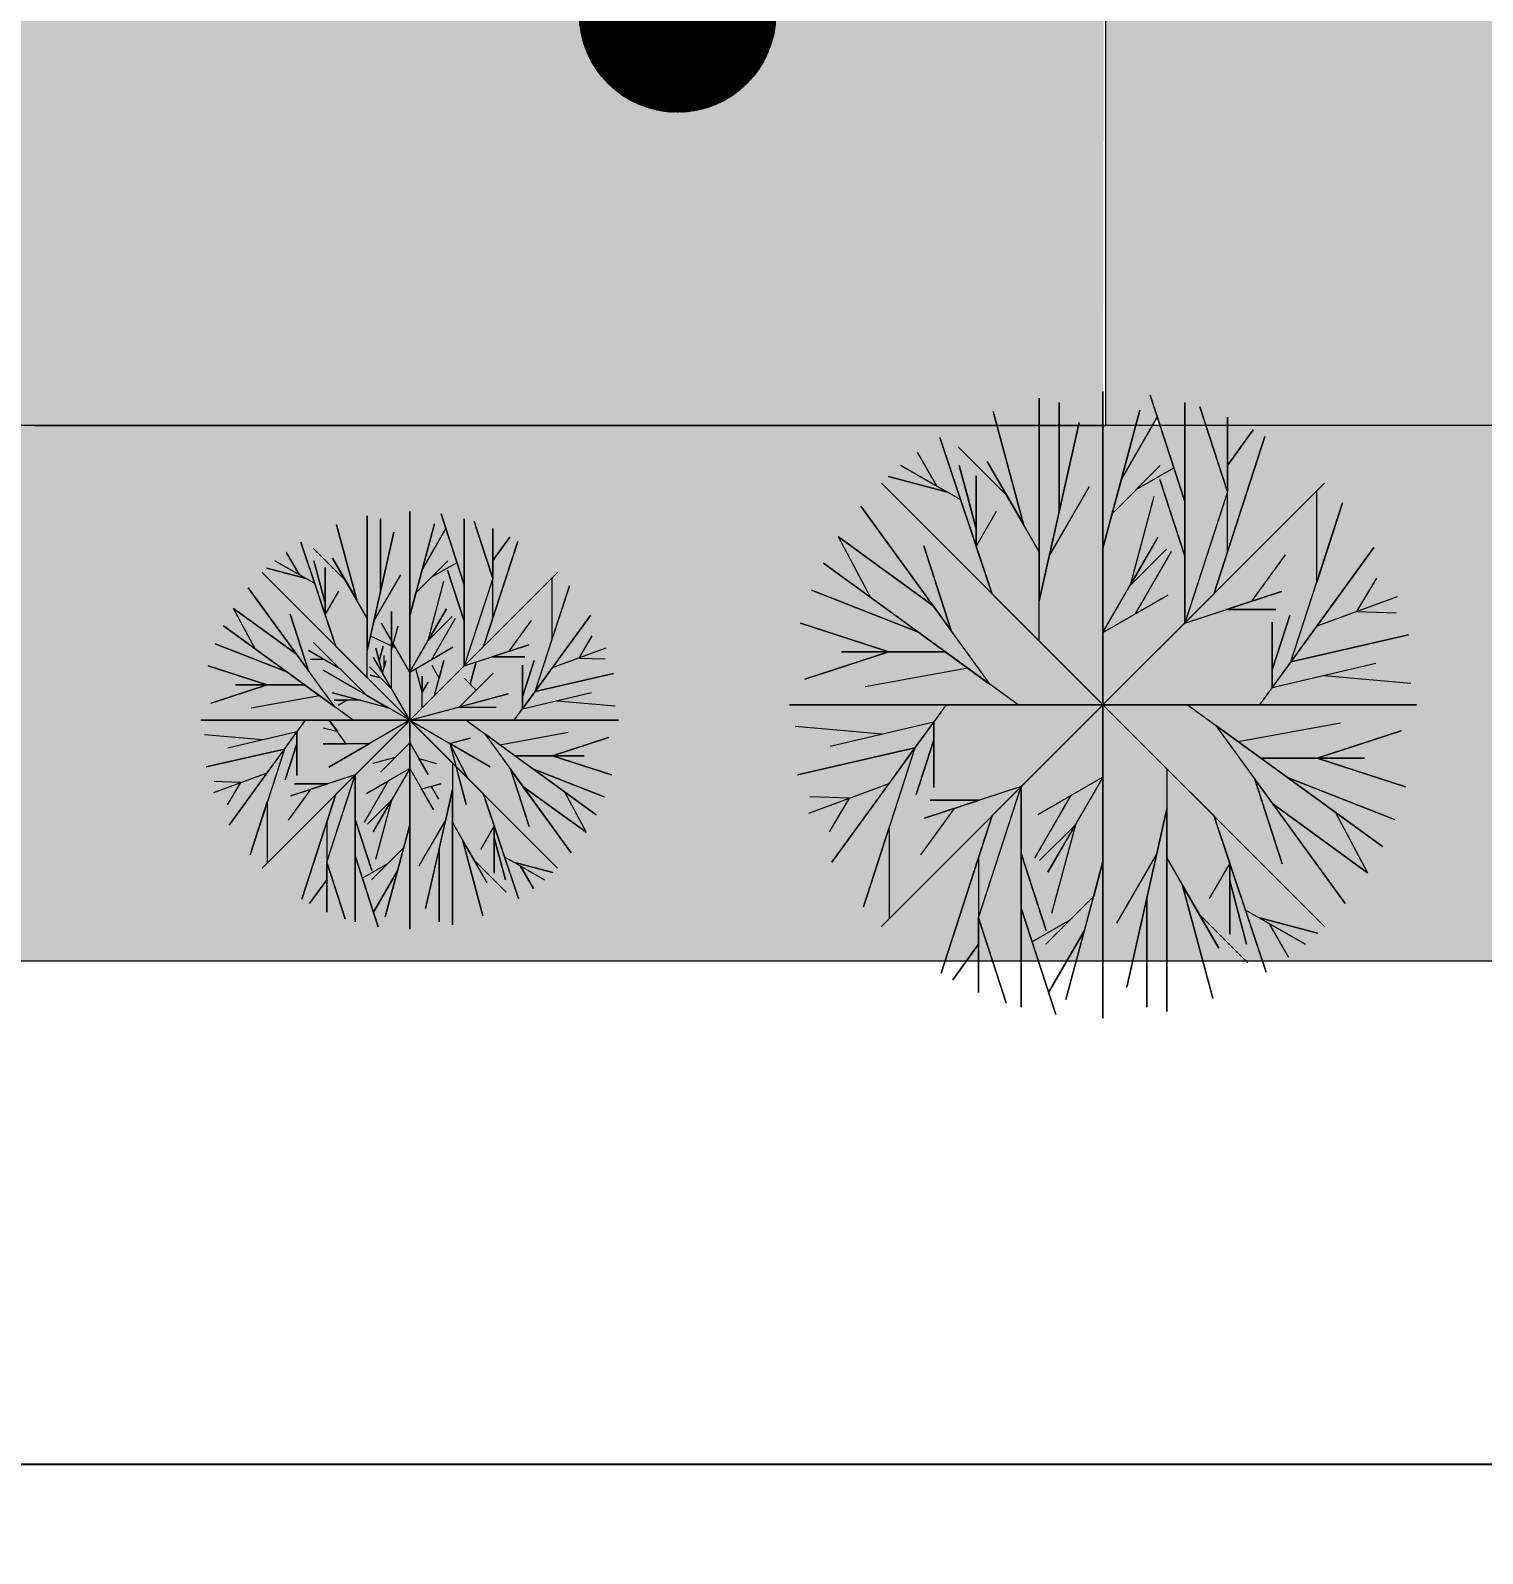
# Model space of a CAD drawing. Header units: millimetres. Extents: x 0 to 241, y -16 to 86.
# Drawn here: x 193.59 to 198.47, y -16.19 to -11.07 of the extents above; entities that cross this region are included whole.
import ezdxf

# ---------------------------------------------------------------- set-up
doc = ezdxf.new("R2010")
doc.units = ezdxf.units.MM
for name, color, linetype, lineweight in [('Warstwa1', 92, 'Continuous', 15), ('Warstwa2', 30, 'Continuous', 15), ('Warstwa3', 7, 'Continuous', 15), ('Warstwa4', 91, 'Continuous', 20)]:
    doc.layers.add(name, color=color, linetype=linetype, lineweight=lineweight)
doc.layers.add('Warstwa5', color=7, linetype='Continuous', lineweight=15, true_color=0x9bc7df)
doc.layers.add('Warstwa8', color=7, linetype='Continuous', lineweight=18, true_color=0xededed)
doc.styles.get("Standard").update_dxf_attribs({"font": 'arial.ttf'})
doc.dimstyles.new('Kopia ISO-25', dxfattribs={"dimtxt": 0.5, "dimasz": 0.5, "dimexe": 0.3, "dimexo": 0, "dimgap": 0.3, "dimtad": 1, "dimdec": 0, "dimtxsty": 'Standard', "dimcen": 2.5, "dimadec": 0, "dimazin": 0, "dimtfac": 1, "dimtdec": 0, "dimtmove": 0, "dimatfit": 3, "dimfxl": 1, "dimarcsym": 0})
pattern_1 = [(135, (218.5, -14.2), (-0.00224506403, -0.00224506403), []), (225, (218.5, -14.2), (0.00224506403, -0.00224506403), [])]

# ---------------------------------------------------------------- blocks, each defined once
blk = doc.blocks.new('*D12')
at = {"layer": 'Defpoints', "color": 0, "transparency": 16777216}
for p in [(191.5, -14.2), (218.35, -14.2), (218.35, -15.8916)]:
    blk.add_point(p, dxfattribs=at)
at = {"layer": 'Warstwa3', "color": 0, "lineweight": -2, "transparency": 16777216}
for p, q in [((191.5, -14.2), (191.5, -16.1916)), ((218.35, -14.2), (218.35, -16.1916)), ((192, -15.8916), (217.85, -15.8916))]:
    blk.add_line(p, q, dxfattribs=at)
at = {"layer": 'Warstwa3', "color": 0, "transparency": 16777216}
for points in [[(192, -15.8083), (192, -15.975), (191.5, -15.8916)], [(217.85, -15.8083), (217.85, -15.975), (218.35, -15.8916)]]:
    blk.add_solid(points, dxfattribs=at)
at = {"layer": 'Warstwa3', "color": 0, "transparency": 16777216, "insert": (204.925, -15.3406), "char_height": 0.5, "attachment_point": 5}
blk.add_mtext('27', dxfattribs=at)

msp = doc.modelspace()

# ---------------------------------------------------------------- hatches: boundary and pattern name
at = {"layer": 'Warstwa4'}
h = msp.add_hatch(color=256, dxfattribs=at)
h.set_gradient(color1=(127, 255, 127), color2=(127, 255, 127), tint=1)
h.paths.add_polyline_path([(191.5, -14.2), (218.35, -14.2), (218.35, 26.2), (199.596, 26.887), (199.596, 26.817), (199.596, 26.1232), (206.7291, 25.763), (206.7291, 24.2463), (216.65, 23.8873), (216.65, -12.4), (214.3, -12.4), (193.6, -12.4), (193.5, -12.4), (193.5, 27.1103), (191.5, 27.1835)])
at = {"layer": 'Warstwa5'}
h = msp.add_hatch(dxfattribs=at)
h.set_pattern_fill('ANSI37', color=256, scale=0.001, angle=90, style=0)
h.set_pattern_definition(pattern_1)
h.paths.add_polyline_path([(195.7603, -10.6881, 1), (195.7603, -11.3478, 1)])
h.paths.add_polyline_path([(194.9703, -9.718), (194.3107, -8.776), (193.9122, -8.8108), (193.9173, -8.8695), (194.2707, -8.836), (194.9303, -9.778), (195.7303, -9.778), (195.7303, -10.6895, -0.022757), (195.7603, -10.6881, -0.022757), (195.7903, -10.6895), (195.7903, -9.718)])
h.paths.add_polyline_path([(195.1703, -10.0426), (195.1703, -10.1026), (195.7303, -10.1026), (195.7303, -10.0426)], flags=17)
at = {"layer": 'Warstwa8'}
h = msp.add_hatch(dxfattribs=at)
h.set_pattern_fill('ANSI37', color=256, scale=0.001, angle=90, style=0)
h.set_pattern_definition(pattern_1)
h.paths.add_polyline_path([(193.5, 20.4096), (193.5, 11.7), (196.4357, 11.7, 0.414214), (197.1357, 11), (199.8, 11), (205.6797, 11), (205.3357, 10.5548, -0.414214), (205.6357, 10.2548), (209.3797, 10.2548), (209.3797, -0.3723, 0.414214), (210.8797, -1.8723), (216.65, -1.8723), (216.65, 0.1317), (216.6378, 0.1406), (216.5286, 0.345), (216.65, 0.2569), (216.65, 3.4817), (216.5549, 3.6599), (216.65, 3.5908), (216.65, 7.8411), (216.6205, 7.8626), (216.4991, 8.0898), (216.65, 7.9802), (216.65, 12.7914), (216.3609, 12.6851), (216.3609, 12.5923), (213.9609, 12.5923), (213.9609, 14.4423), (212.8109, 14.4423, -0.414214), (213.9609, 15.5923, -0.414214), (212.8109, 16.7423), (213.9609, 16.7423), (213.9609, 18.5923), (216.3609, 18.5923), (216.3609, 17.3212), (216.65, 17.3212), (216.65, 17.7834), (216.562, 17.9482), (216.65, 17.8843), (216.65, 22.4908), (216.6215, 22.5115), (216.5002, 22.7387), (216.65, 22.6299), (216.65, 23.8873), (206.7291, 24.2463), (206.7291, 25.763), (199.596, 26.1232), (199.596, 26.4096), (196.4357, 26.4096), (196.4357, 20.4096)])
h.paths.add_polyline_path([(197.1884, 15.2219), (198.7884, 15.2219), (198.7884, 14.2219), (197.1884, 14.2219)], flags=16)
h.paths.add_polyline_path([(197.1884, 13.9219), (198.7884, 13.9219), (198.7884, 12.9219), (197.1884, 12.9219)], flags=16)
h.paths.add_polyline_path([(197.1884, 12.6219), (198.7884, 12.6219), (198.7884, 11.6219), (197.1884, 11.6219)], flags=16)
h.paths.add_polyline_path([(201.4757, 14.5902), (201.5757, 14.5902), (201.5757, 13.2902), (201.4757, 13.2902)], flags=16)
h.paths.add_polyline_path([(201.4757, 13.1102), (201.5757, 13.1102), (201.5757, 11.8102), (201.4757, 11.8102)], flags=16)
h.paths.add_polyline_path([(201.9252, 18.0691), (202.2125, 18.1556), (202.2009, 17.9507)], flags=16)
h.paths.add_polyline_path([(200.9858, 22.102), (201.05, 23.2502), (200.2014, 23.2977), (200.3354, 25.6939), (206.326, 25.3588), (206.192, 22.9626), (202.1982, 23.186, -0.414214)], flags=16)
h.paths.add_polyline_path([(204.682, 14.8879), (205.282, 14.8879), (205.282, 14.1879), (204.682, 14.1879)], flags=16)
h.paths.add_polyline_path([(204.682, 14.0379), (205.282, 14.0379), (205.282, 13.3379), (204.682, 13.3379)], flags=16)
h.paths.add_polyline_path([(204.682, 13.1879), (205.282, 13.1879), (205.282, 12.4879), (204.682, 12.4879)], flags=16)
h.paths.add_polyline_path([(204.682, 12.3379), (205.282, 12.3379), (205.282, 11.6379), (204.682, 11.6379)], flags=16)
h.paths.add_polyline_path([(209.7433, 13.877), (209.8433, 13.877), (209.8433, 12.577), (209.7433, 12.577)], flags=16)
h.paths.add_polyline_path([(209.7433, 12.377), (209.8433, 12.377), (209.8433, 11.077), (209.7433, 11.077)], flags=16)
h.paths.add_polyline_path([(209.7433, 10.897), (209.8433, 10.897), (209.8433, 9.597), (209.7433, 9.597)], flags=16)
h.paths.add_polyline_path([(208.8533, 21.4478), (208.9208, 23.8469), (214.9184, 23.678), (214.8509, 21.279), (213.0016, 21.331), (212.9693, 20.1815, -0.414214), (211.8521, 21.3634, -0.414214), (210.6702, 20.2462), (210.7025, 21.3958)], flags=16)
h.paths.add_polyline_path([(212.6933, 10.797), (216.1933, 10.797), (216.1933, 9.097), (212.6933, 9.097), (212.6933, 9.797, -1), (212.6933, 10.097)], flags=16)
h.paths.add_polyline_path([(212.6933, 8.697), (216.1933, 8.697), (216.1933, 6.997), (212.6933, 6.997), (212.6933, 7.697, -1), (212.6933, 7.997)], flags=16)
h.paths.add_polyline_path([(212.6933, 6.597), (216.1933, 6.597), (216.1933, 4.897), (212.6933, 4.897), (212.6933, 5.597, -1), (212.6933, 5.897)], flags=16)
h.paths.add_polyline_path([(212.6933, 4.497), (216.1933, 4.497), (216.1933, 2.797), (212.6933, 2.797), (212.6933, 3.497, -1), (212.6933, 3.797)], flags=16)
h.paths.add_polyline_path([(212.6933, 2.397), (216.1933, 2.397), (216.1933, 0.697), (212.6933, 0.697), (212.6933, 1.397, -1), (212.6933, 1.697)], flags=16)
h.paths.add_polyline_path([(212.6933, 0.297), (216.1933, 0.297), (216.1933, -1.403), (212.6933, -1.403), (212.6933, -0.703, -1), (212.6933, -0.403)], flags=16)
h.paths.add_polyline_path([(205.6357, 10.2548), (205.6357, -0.3723), (209.3797, -0.3723), (209.3797, 10.2548)], flags=17)
h.paths.add_polyline_path([(207.8744, 8.2469), (207.977, 8.5289), (208.0796, 8.2469)], flags=16)
h.paths.add_polyline_path([(193.5, 11.7), (193.5, -3.6059), (197.375, -3.6059, -0.198912), (196.9357, -2.5452), (196.9357, 10.2548, -0.414214), (197.2357, 10.5548), (205.3357, 10.5548), (205.6797, 11), (199.8, 11), (197.1357, 11, -0.414214), (196.4357, 11.7)])
h.paths.add_polyline_path([(194.9983, 7.3509), (194.8957, 7.6329), (195.1009, 7.6329)], flags=16)
h.paths.add_polyline_path([(213.7649, -1.8723), (211.65, -7.4), (211.65, -12.4), (216.6347, -12.4), (216.65, -12.3529), (216.65, -11.4025), (216.5388, -11.1942), (216.65, -11.275), (216.65, -6.6888), (216.6342, -6.6592), (216.65, -6.6707), (216.65, -2.6839), (216.594, -2.5789), (216.65, -2.6196), (216.65, -1.8723)])
h.paths.add_polyline_path([(209.3797, -0.3723), (205.6357, -0.3723), (205.6357, -2.5452), (208.65, -7.4), (208.65, -12.4), (209.0855, -12.4), (209.1236, -12.334), (209.145, -12.4), (211.65, -12.4), (211.65, -7.4), (213.7649, -1.8723), (210.8797, -1.8723, -0.414214)])
h.paths.add_polyline_path([(211.8946, -5.7811), (212.1765, -5.8837), (211.8946, -5.9863)], flags=16)
h.paths.add_polyline_path([(208.476, -1.991), (208.4137, -1.6975), (208.6501, -1.8822)], flags=16)
h.paths.add_polyline_path([(205.6357, -2.5452, -0.414214), (204.1357, -4.0452), (203.15, -4.0452), (203.15, -7.4), (203.15, -12.4), (208.65, -12.4), (208.65, -7.4)])
h.paths.add_polyline_path([(198.4357, -4.0452, -0.198912), (197.375, -3.6059), (193.5, -3.6059), (193.5, -12.3979), (193.5229, -12.4), (197.19, -12.4), (197.19, -12.2864), (197.2, -7.4), (197.2, -12.4), (197.3566, -12.4), (197.3726, -12.3722), (197.3816, -12.4), (203.15, -12.4), (203.15, -7.4), (203.15, -4.0452)])
h.paths.add_polyline_path([(201.7499, -5.7811), (202.0318, -5.8837), (201.7499, -5.9863)], flags=16)
h.paths.add_polyline_path([(195.8415, -10.0982), (195.8415, -10.0329, 1.765487), (194.6697, -9.1767), (194.6182, -9.1032, -1.717481)], flags=16)
h.paths.add_polyline_path([(195.7903, -9.718), (195.7903, -10.6895, -0.955498), (195.7603, -11.3478, -0.955498), (195.7303, -10.6895), (195.7303, -10.1026), (195.1703, -10.1026), (195.1703, -10.0426), (195.7303, -10.0426), (195.7303, -9.778), (194.9303, -9.778), (194.2707, -8.836), (193.9173, -8.8695), (193.9122, -8.8108), (194.3107, -8.776), (194.9703, -9.718)], flags=16)
h.paths.add_polyline_path([(197.1357, 10.2548), (197.1357, 1.9548), (205.4357, 1.9548), (205.4357, 10.2548)], flags=17)
h.paths.add_polyline_path([(199.7357, 3.3548), (199.7357, 2.2048, -0.414214), (198.5857, 3.3548, -0.414214), (197.4357, 2.2048), (197.4357, 3.3548), (197.4357, 10.0548), (198.4357, 10.0548, -1), (198.7357, 10.0548), (199.7357, 10.0548)], flags=16)
h.paths.add_polyline_path([(200.1357, 10.0548), (201.1357, 10.0548, -1), (201.4357, 10.0548), (202.4357, 10.0548), (202.4357, 3.3548), (202.4357, 2.2048, -0.414214), (201.2857, 3.3548, -0.414214), (200.1357, 2.2048), (200.1357, 3.3548)], flags=16)
h.paths.add_polyline_path([(199.8357, 9.2048), (199.8357, 9.4048), (200.0357, 9.4048), (200.0357, 9.2048)], flags=16)
h.paths.add_polyline_path([(200.0357, 4.1048), (200.0357, 3.9048), (199.8357, 3.9048), (199.8357, 4.1048)], flags=16)
h.paths.add_polyline_path([(202.8357, 10.0548), (203.8357, 10.0548, -1), (204.1357, 10.0548), (205.1357, 10.0548), (205.1357, 3.3548), (205.1357, 2.2048, -0.414214), (203.9857, 3.3548, -0.414214), (202.8357, 2.2048), (202.8357, 3.3548)], flags=16)
h.paths.add_polyline_path([(197.3857, 9.2048), (197.1857, 9.2048), (197.1857, 9.4048), (197.3857, 9.4048)], flags=16)
h.paths.add_polyline_path([(202.5357, 9.2048), (202.5357, 9.4048), (202.7357, 9.4048), (202.7357, 9.2048)], flags=16)
h.paths.add_polyline_path([(197.3857, 4.1048), (197.3857, 3.9048), (197.1857, 3.9048), (197.1857, 4.1048)], flags=16)
h.paths.add_polyline_path([(202.5357, 4.1048), (202.7357, 4.1048), (202.7357, 3.9048), (202.5357, 3.9048)], flags=16)
h.paths.add_polyline_path([(205.1854, 9.2575), (205.1854, 9.4575), (205.3854, 9.4575), (205.3854, 9.2575)], flags=16)
h.paths.add_polyline_path([(205.1854, 4.1575), (205.3854, 4.1575), (205.3854, 3.9575), (205.1854, 3.9575)], flags=16)
h.paths.add_polyline_path([(198.7464, 21.6634), (198.7464, 25.4801), (197.0978, 25.4801), (197.0978, 21.6634)], flags=24)

# ---------------------------------------------------------------- linework, layer by layer
at = {"layer": 'Warstwa1'}
for p, q in [((196.9752, -13.1246), (196.9752, -12.3085)), ((196.9752, -12.3085), (196.9752, -12.8238)), ((197.0424, -12.6902), (197.0424, -12.3229)), ((197.0424, -12.3229), (197.0424, -12.6902)), ((197.19, -14.3924), (197.19, -12.2864)), ((197.19, -12.2864), (197.19, -13.3394)), ((197.19, -13.3394), (197.19, -12.2864)), ((197.19, -12.2864), (197.19, -14.3924)), ((197.4648, -12.656), (197.3486, -12.2984)), ((197.3486, -12.2984), (197.4648, -12.656)), ((197.4648, -12.656), (197.4648, -12.3229)), ((197.4648, -12.3229), (197.4648, -12.8399)), ((196.9224, -12.7325), (196.8208, -12.3532)), ((196.8208, -12.3532), (196.9224, -12.7325)), ((197.19, -12.8129), (197.3143, -12.3488)), ((197.3143, -12.3488), (197.2521, -12.5809)), ((197.2521, -12.5809), (197.3726, -12.3722)), ((197.3726, -12.3722), (197.2521, -12.5809)), ((197.608, -12.6238), (197.5151, -12.3378)), ((197.5151, -12.3378), (197.608, -12.6238)), ((197.608, -12.5346), (197.608, -12.3729)), ((197.608, -12.3729), (197.608, -12.6238)), ((216.8093, -12.4), (193.6, -12.4)), ((196.9752, -12.9897), (197.1097, -12.3906)), ((197.1097, -12.3906), (197.0424, -12.6902)), ((197.5623, -12.9671), (197.7342, -12.4379)), ((197.7342, -12.4379), (197.5623, -12.9671)), ((197.608, -12.5346), (197.6947, -12.4153)), ((197.6947, -12.4153), (197.608, -12.5346)), ((196.8177, -12.9671), (196.6418, -12.441)), ((196.6418, -12.441), (196.8177, -12.9671)), ((196.866, -12.6347), (196.7036, -12.4723)), ((196.7118, -12.6504), (196.5108, -12.5347)), ((196.5108, -12.5347), (196.6319, -12.6046)), ((196.6319, -12.6046), (196.5663, -12.4909)), ((196.5663, -12.4909), (196.6319, -12.6046)), ((196.7642, -12.7478), (196.7072, -12.535)), ((196.7072, -12.535), (196.7357, -12.6414)), ((196.9752, -12.8238), (196.8006, -12.5214)), ((196.8006, -12.5214), (196.9224, -12.7325)), ((197.2211, -12.6969), (197.3825, -12.5354)), ((197.3825, -12.5354), (197.3018, -12.6161)), ((197.608, -12.8263), (197.608, -12.5346)), ((196.6671, -12.6249), (196.4691, -12.5718)), ((196.4691, -12.5718), (196.6671, -12.6249)), ((196.7642, -12.8073), (196.7642, -12.5692)), ((196.7642, -12.5692), (196.7642, -12.8073)), ((197.2521, -12.5809), (197.19, -12.8129)), ((197.3018, -12.6161), (197.4282, -12.5432)), ((197.4648, -12.8399), (197.3809, -12.5816)), ((197.3809, -12.5816), (197.4648, -12.8399)), ((197.19, -13.3394), (196.4454, -12.5948)), ((196.4454, -12.5948), (197.9346, -14.084)), ((196.4454, -14.084), (197.9346, -12.5948)), ((196.6319, -12.6046), (196.6671, -12.6249)), ((196.7357, -12.6414), (196.7642, -12.7478)), ((196.9224, -12.7325), (196.866, -12.6347)), ((197.0088, -12.8399), (197.1442, -12.6053)), ((197.19, -13.3394), (197.9346, -12.5948)), ((197.2824, -12.9367), (197.3625, -12.6376)), ((197.608, -12.6238), (197.4648, -13.0646)), ((197.9084, -12.9277), (197.9084, -12.621)), ((194.8605, -14.0933), (194.8605, -12.6893)), ((194.8605, -12.6893), (194.8605, -13.3913)), ((194.8605, -13.3913), (194.8605, -12.6893)), ((194.8605, -12.6893), (194.8605, -14.0933)), ((196.8121, -13.2716), (196.376, -12.6713)), ((196.376, -12.6713), (196.6195, -13.0065)), ((196.7642, -12.8073), (196.7642, -12.6882)), ((196.7642, -12.6882), (196.7642, -12.7478)), ((196.7642, -12.8073), (196.8326, -12.6888)), ((197.0424, -12.6902), (196.9752, -12.9897)), ((197.4648, -13.0646), (197.4648, -12.656)), ((197.8216, -13.1946), (197.9951, -12.6607)), ((197.9951, -12.6607), (197.9084, -12.9277)), ((194.6822, -12.9867), (194.6144, -12.7339)), ((194.6144, -12.7339), (194.6822, -12.9867)), ((194.7173, -13.2481), (194.7173, -12.7041)), ((194.7173, -12.7041), (194.7173, -13.0476)), ((194.7622, -12.9585), (194.7622, -12.7136)), ((194.7622, -12.7136), (194.7622, -12.9585)), ((194.8605, -13.0403), (194.9434, -12.731)), ((194.9434, -12.731), (194.902, -12.8857)), ((195.0437, -12.9357), (194.9663, -12.6974)), ((194.9663, -12.6974), (195.0437, -12.9357)), ((195.0437, -12.9357), (195.0437, -12.7137)), ((195.0437, -12.7137), (195.0437, -13.0584)), ((195.1392, -12.9143), (195.0773, -12.7236)), ((195.0773, -12.7236), (195.1392, -12.9143)), ((197.19, -12.8129), (197.2211, -12.6969)), ((194.6123, -13.1431), (194.495, -12.7924)), ((194.495, -12.7924), (194.6123, -13.1431)), ((194.7173, -13.1582), (194.807, -12.7588)), ((194.807, -12.7588), (194.7622, -12.9585)), ((194.902, -12.8857), (194.9823, -12.7466)), ((194.9823, -12.7466), (194.902, -12.8857)), ((195.1087, -13.1431), (195.2233, -12.7904)), ((195.2233, -12.7904), (195.1087, -13.1431)), ((195.1392, -12.8548), (195.1392, -12.747)), ((195.1392, -12.747), (195.1392, -12.9143)), ((195.1392, -12.8548), (195.197, -12.7753)), ((195.197, -12.7753), (195.1392, -12.8548)), ((196.6195, -13.0065), (196.301, -12.7751)), ((196.301, -12.7751), (196.6195, -13.0065)), ((196.4101, -12.9795), (196.301, -12.7751)), ((196.7642, -12.7478), (196.7642, -12.8073)), ((197.19, -13.0967), (197.3748, -12.7766)), ((197.3748, -12.7766), (197.2824, -12.9367)), ((194.4885, -12.9015), (194.4447, -12.8257)), ((194.4447, -12.8257), (194.4885, -12.9015)), ((194.6445, -12.9215), (194.5363, -12.8133)), ((194.7173, -13.0476), (194.6009, -12.846)), ((194.6009, -12.846), (194.6822, -12.9867)), ((196.6802, -13.09), (196.5875, -12.8048)), ((196.5875, -12.8048), (196.6802, -13.09)), ((196.8177, -12.9671), (196.7642, -12.8073)), ((196.9752, -12.8238), (196.9752, -12.9897)), ((196.9752, -12.9897), (197.0088, -12.8399)), ((197.19, -12.8129), (197.19, -13.0967)), ((197.2824, -12.9367), (197.4031, -12.816)), ((197.4031, -12.816), (197.2824, -12.9367)), ((197.2989, -13.0338), (197.42, -12.8241)), ((197.4648, -12.8399), (197.4648, -13.0646)), ((197.5623, -12.9671), (197.608, -12.8263)), ((197.6904, -12.9912), (197.8035, -12.8356)), ((197.7165, -13.3394), (198.1006, -12.8107)), ((198.1006, -12.8107), (197.9085, -13.075)), ((194.8605, -13.3913), (194.3641, -12.895)), ((194.3641, -12.895), (195.3569, -13.8877)), ((194.3641, -13.8877), (195.3569, -12.895)), ((194.5119, -12.915), (194.3799, -12.8796)), ((194.3799, -12.8796), (194.5119, -12.915)), ((194.5417, -12.932), (194.4077, -12.8549)), ((194.4077, -12.8549), (194.4885, -12.9015)), ((194.5767, -12.9969), (194.5387, -12.8551)), ((194.5387, -12.8551), (194.5577, -12.926)), ((194.5767, -13.0366), (194.5767, -12.8779)), ((194.5767, -12.8779), (194.5767, -13.0366)), ((194.902, -12.8857), (194.8605, -13.0403)), ((194.8605, -13.3913), (195.3569, -12.895)), ((194.8812, -12.963), (194.9889, -12.8553)), ((194.9889, -12.8553), (194.9351, -12.9092)), ((194.9351, -12.9092), (195.0193, -12.8605)), ((195.0437, -13.0584), (194.9878, -12.8862)), ((194.9878, -12.8862), (195.0437, -13.0584)), ((195.1392, -13.0493), (195.1392, -12.8548)), ((196.9054, -13.3394), (196.2506, -12.8636)), ((196.2506, -12.8636), (196.5697, -13.0955)), ((194.6086, -13.3462), (194.3179, -12.946)), ((194.3179, -12.946), (194.4802, -13.1694)), ((194.4885, -12.9015), (194.5119, -12.915)), ((194.5577, -12.926), (194.5767, -12.9969)), ((194.6822, -12.9867), (194.6445, -12.9215)), ((194.7397, -13.0584), (194.83, -12.902)), ((194.9221, -13.1229), (194.9755, -12.9235)), ((195.1392, -12.9143), (195.0437, -13.2081)), ((195.0437, -13.2081), (195.0437, -12.9357)), ((195.2816, -13.2948), (195.3973, -12.9389)), ((195.3395, -13.1169), (195.3395, -12.9124)), ((195.3973, -12.9389), (195.3395, -13.1169)), ((198.0434, -13.0254), (198.1098, -12.9132)), ((194.5767, -13.0366), (194.5767, -12.9572)), ((194.5767, -12.9572), (194.5767, -12.9969)), ((194.5767, -13.0366), (194.6223, -12.9576)), ((194.5767, -12.9969), (194.5767, -13.0366)), ((194.7622, -12.9585), (194.7173, -13.1582)), ((194.8605, -13.0403), (194.8812, -12.963)), ((196.5697, -13.0955), (196.21, -12.954)), ((196.21, -12.954), (196.5697, -13.0955)), ((196.8177, -12.9671), (196.8177, -12.9671)), ((196.8177, -12.9671), (196.9752, -13.1246)), ((197.5623, -12.9671), (197.19, -13.3394)), ((197.19, -13.0967), (197.4078, -12.971)), ((197.4078, -12.971), (197.2989, -13.0338)), ((197.4648, -13.0646), (197.7899, -12.9589)), ((197.7899, -12.9589), (197.6052, -13.0189)), ((197.6052, -13.0189), (197.6904, -12.9912)), ((198.1782, -12.9758), (197.9085, -13.075)), ((198.1782, -12.9758), (197.9085, -13.075)), ((198.1782, -12.9758), (198.1782, -12.9758)), ((198.1782, -12.9758), (198.1782, -12.9758)), ((198.1782, -12.9758), (198.1782, -12.9758)), ((198.1782, -12.9758), (198.1782, -12.9758)), ((198.1782, -12.9758), (198.1782, -12.9758)), ((198.1782, -12.9758), (198.1782, -12.9758)), ((194.4802, -13.1694), (194.2678, -13.0151)), ((194.2678, -13.0151), (194.4802, -13.1694)), ((194.3406, -13.1514), (194.2678, -13.0151)), ((194.5207, -13.2251), (194.4589, -13.0349)), ((194.4589, -13.0349), (194.5207, -13.2251)), ((194.6123, -13.1431), (194.5767, -13.0366)), ((194.7173, -13.0476), (194.7173, -13.1582)), ((194.7996, -13.2858), (194.7996, -13.0261)), ((194.7996, -13.0261), (194.7996, -13.156)), ((194.8605, -13.2296), (194.9837, -13.0162)), ((194.8605, -13.0403), (194.8605, -13.2296)), ((194.9837, -13.0162), (194.9221, -13.1229)), ((194.9221, -13.1229), (195.0026, -13.0424)), ((195.0026, -13.0424), (194.9221, -13.1229)), ((194.9331, -13.1876), (195.0138, -13.0478)), ((195.1087, -13.1431), (195.1392, -13.0493)), ((195.2115, -13.3913), (195.4676, -13.0389)), ((195.4676, -13.0389), (195.3396, -13.2151)), ((196.6195, -13.0065), (196.6802, -13.09)), ((197.6052, -13.0189), (197.7704, -13.0189)), ((197.7704, -13.0189), (197.6052, -13.0189)), ((197.7585, -13.2213), (197.8178, -13.0386)), ((197.8178, -13.0386), (197.7585, -13.2213)), ((198.0434, -13.0254), (198.0434, -13.0254)), ((198.0434, -13.0254), (198.1755, -13.0301)), ((194.6708, -13.3913), (194.2343, -13.0742)), ((194.2343, -13.0742), (194.447, -13.2287)), ((194.7173, -13.1582), (194.7397, -13.0584)), ((194.8605, -13.2296), (194.7658, -13.0654)), ((194.7658, -13.0654), (194.8131, -13.1475)), ((194.7996, -13.156), (194.8215, -13.0743)), ((195.0437, -13.0584), (195.0437, -13.2081)), ((195.1942, -13.1592), (195.2695, -13.0555)), ((196.4706, -13.1608), (196.1736, -13.0643)), ((196.1736, -13.0643), (196.4706, -13.1608)), ((196.5697, -13.0955), (196.6596, -13.1608)), ((197.7585, -13.2816), (197.7585, -13.0619)), ((197.7585, -13.0619), (197.7585, -13.2213)), ((197.9085, -13.075), (197.8216, -13.1946)), ((197.9085, -13.075), (197.9085, -13.075)), ((197.9085, -13.075), (197.9085, -13.075)), ((197.9085, -13.075), (197.9085, -13.075)), ((194.447, -13.2287), (194.2072, -13.1344)), ((194.2072, -13.1344), (194.447, -13.2287)), ((194.715, -13.3073), (194.5363, -13.1286)), ((194.5363, -13.1286), (194.6257, -13.218)), ((194.6123, -13.1431), (194.6123, -13.1431)), ((194.6123, -13.1431), (194.7173, -13.2481)), ((194.8131, -13.1475), (194.7285, -13.1083)), ((194.7691, -13.233), (194.7466, -13.1489)), ((194.7466, -13.1489), (194.7578, -13.191)), ((194.7578, -13.191), (194.7709, -13.1421)), ((194.7709, -13.1421), (194.7578, -13.191)), ((195.1087, -13.1431), (194.8605, -13.3913)), ((194.8605, -13.2296), (195.0057, -13.1457)), ((195.0057, -13.1457), (194.9331, -13.1876)), ((195.0437, -13.2081), (195.2605, -13.1377)), ((195.2605, -13.1377), (195.1373, -13.1777)), ((195.5193, -13.149), (195.3396, -13.2151)), ((195.5193, -13.149), (195.3396, -13.2151)), ((195.4295, -13.182), (195.4737, -13.1072)), ((195.5193, -13.149), (195.5193, -13.149)), ((195.5193, -13.149), (195.5193, -13.149)), ((195.5193, -13.149), (195.5193, -13.149)), ((195.5193, -13.149), (195.5193, -13.149)), ((195.5193, -13.149), (195.5193, -13.149)), ((195.5193, -13.149), (195.5193, -13.149)), ((197.8216, -13.1946), (198.2164, -13.1042)), ((198.2164, -13.1042), (197.8216, -13.1946)), ((194.4802, -13.1694), (194.5207, -13.2251)), ((194.6257, -13.218), (194.5202, -13.1571)), ((194.5202, -13.1571), (194.5729, -13.1875)), ((194.5729, -13.1875), (194.5259, -13.1875)), ((194.8605, -13.3913), (194.7386, -13.1803)), ((194.7386, -13.1803), (194.7996, -13.2858)), ((194.7578, -13.191), (194.7691, -13.233)), ((194.7691, -13.233), (194.7803, -13.1913)), ((194.7747, -13.2122), (194.7747, -13.1736)), ((194.7803, -13.1913), (194.7747, -13.2122)), ((194.9442, -13.3077), (194.9755, -13.1907)), ((194.9755, -13.1907), (194.9599, -13.2492)), ((195.0636, -13.2699), (195.0836, -13.1952)), ((195.0836, -13.1952), (195.0636, -13.2699)), ((195.1373, -13.1777), (195.1942, -13.1592)), ((195.1373, -13.1777), (195.2475, -13.1777)), ((195.2475, -13.1777), (195.1373, -13.1777)), ((195.2395, -13.3126), (195.2791, -13.1908)), ((195.2791, -13.1908), (195.2395, -13.3126)), ((195.4295, -13.182), (195.4295, -13.182)), ((195.4295, -13.182), (195.5175, -13.1852)), ((196.4706, -13.1608), (196.1882, -13.2525)), ((196.1882, -13.2525), (196.4706, -13.1608)), ((196.6596, -13.1608), (196.3115, -13.1608)), ((196.3115, -13.1608), (196.4706, -13.1608)), ((196.4706, -13.1608), (196.6596, -13.1608)), ((196.6596, -13.1608), (196.8121, -13.2716)), ((197.8216, -13.1946), (197.7585, -13.2816)), ((197.7585, -13.2816), (198.1065, -13.1995)), ((194.3809, -13.2723), (194.1829, -13.2079)), ((194.1829, -13.2079), (194.3809, -13.2723)), ((194.447, -13.2287), (194.5069, -13.2723)), ((194.8605, -13.3913), (194.5695, -13.2233)), ((194.5695, -13.2233), (194.715, -13.3073)), ((194.7996, -13.2858), (194.7258, -13.2121)), ((194.7258, -13.2121), (194.7627, -13.2489)), ((194.7627, -13.2489), (194.7278, -13.2396)), ((194.7278, -13.2396), (194.7627, -13.2489)), ((194.9024, -13.2964), (194.8812, -13.2176)), ((194.9024, -13.3495), (194.9024, -13.2433)), ((194.9024, -13.2433), (194.9024, -13.2964)), ((194.9599, -13.2492), (194.9356, -13.2071)), ((195.0261, -13.347), (195.1407, -13.2324)), ((195.0834, -13.2897), (195.0437, -13.25)), ((195.0437, -13.25), (195.0636, -13.2699)), ((195.1407, -13.2324), (195.0834, -13.2897)), ((195.2395, -13.3528), (195.2395, -13.2063)), ((195.2395, -13.2063), (195.2395, -13.3126)), ((195.3396, -13.2151), (195.2816, -13.2948)), ((195.2816, -13.2948), (195.5448, -13.2345)), ((195.5448, -13.2345), (195.2816, -13.2948)), ((195.3396, -13.2151), (195.3396, -13.2151)), ((195.3396, -13.2151), (195.3396, -13.2151)), ((195.3396, -13.2151), (195.3396, -13.2151)), ((196.7359, -13.2162), (196.3914, -13.2788)), ((197.7585, -13.2213), (197.7585, -13.2816)), ((197.9325, -13.2405), (198.2247, -13.2668)), ((194.3809, -13.2723), (194.1927, -13.3334)), ((194.1927, -13.3334), (194.3809, -13.2723)), ((194.5069, -13.2723), (194.2748, -13.2723)), ((194.2748, -13.2723), (194.3809, -13.2723)), ((194.3809, -13.2723), (194.5069, -13.2723)), ((194.5069, -13.2723), (194.6086, -13.3462)), ((194.7871, -13.349), (194.6006, -13.299)), ((194.6006, -13.299), (194.6938, -13.324)), ((194.715, -13.3073), (194.7871, -13.349)), ((194.8605, -13.3913), (195.1917, -13.3026)), ((194.8605, -13.3913), (194.9442, -13.3077)), ((194.9024, -13.2964), (194.9219, -13.2626)), ((194.9219, -13.2626), (194.9024, -13.2964)), ((195.1917, -13.3026), (195.0261, -13.347)), ((195.2816, -13.2948), (195.2395, -13.3528)), ((195.2395, -13.3528), (195.4715, -13.2981)), ((194.5578, -13.3092), (194.3281, -13.3509)), ((194.6938, -13.324), (194.606, -13.324)), ((194.606, -13.324), (194.6499, -13.324)), ((194.6499, -13.324), (194.6204, -13.341)), ((195.0261, -13.347), (195.1513, -13.347)), ((195.2395, -13.3126), (195.2395, -13.3528)), ((195.3555, -13.3254), (195.5504, -13.3429)), ((197.19, -13.3394), (196.137, -13.3394)), ((196.137, -13.3394), (198.243, -13.3394)), ((196.9673, -13.3394), (196.137, -13.3394)), ((196.6635, -13.3394), (196.2793, -13.8681)), ((197.19, -13.3394), (196.4454, -14.084)), ((196.6635, -13.3394), (196.9673, -13.3394)), ((196.6635, -13.3394), (196.9054, -13.3394)), ((196.8177, -13.7117), (197.19, -13.3394)), ((197.19, -13.3394), (197.19, -14.3924)), ((198.243, -13.3394), (197.19, -13.3394)), ((197.9346, -14.084), (197.19, -13.3394)), ((197.19, -14.3924), (197.19, -13.3394)), ((197.19, -13.3394), (198.243, -13.3394)), ((197.19, -13.3394), (197.9346, -14.084)), ((197.7165, -13.3394), (197.4126, -13.3394)), ((197.4126, -13.3394), (198.243, -13.3394)), ((197.7165, -13.3394), (197.4745, -13.3394)), ((197.4745, -13.3394), (198.1294, -13.8152)), ((194.8605, -13.3913), (194.1585, -13.3913)), ((194.1585, -13.3913), (195.5625, -13.3913)), ((194.7121, -13.3913), (194.1585, -13.3913)), ((194.5095, -13.3913), (194.2534, -13.7438)), ((194.8605, -13.3913), (194.3641, -13.8877)), ((194.5095, -13.3913), (194.7121, -13.3913)), ((194.5095, -13.3913), (194.6708, -13.3913)), ((194.8605, -13.3913), (194.5885, -13.5484)), ((194.647, -13.4699), (194.5902, -13.3913)), ((194.5902, -13.3913), (194.6186, -13.4306)), ((194.6123, -13.6395), (194.8605, -13.3913)), ((194.8605, -13.3913), (194.8605, -14.0933)), ((195.5625, -13.3913), (194.8605, -13.3913)), ((195.3569, -13.8877), (194.8605, -13.3913)), ((194.8605, -14.0933), (194.8605, -13.3913)), ((194.8605, -13.3913), (195.5625, -13.3913)), ((194.8605, -13.3913), (195.3569, -13.8877)), ((194.8605, -13.3913), (195.1305, -13.5472)), ((195.2115, -13.3913), (195.009, -13.3913)), ((195.009, -13.3913), (195.5625, -13.3913)), ((195.2115, -13.3913), (195.0502, -13.3913)), ((195.0502, -13.3913), (195.4868, -13.7085)), ((196.6215, -13.3972), (196.2735, -13.4793)), ((196.5583, -13.4841), (196.6215, -13.3972)), ((196.6215, -13.3972), (196.6215, -13.6169)), ((196.6215, -13.4575), (196.6215, -13.3972)), ((197.7204, -13.518), (197.5678, -13.4072)), ((197.5678, -13.4072), (198.0039, -14.0074)), ((197.6441, -13.4626), (197.9886, -13.4)), ((194.3655, -13.4573), (194.1707, -13.4398)), ((194.4815, -13.4299), (194.2495, -13.4846)), ((194.4394, -13.4878), (194.4815, -13.4299)), ((194.4815, -13.4299), (194.4815, -13.5763)), ((194.4815, -13.4701), (194.4815, -13.4299)), ((194.6186, -13.4306), (194.5695, -13.4174)), ((194.9955, -13.4693), (195.063, -13.4512)), ((195.063, -13.4512), (194.9955, -13.4693)), ((195.2141, -13.5104), (195.1124, -13.4365)), ((195.1124, -13.4365), (195.4032, -13.8367)), ((195.1633, -13.4735), (195.3929, -13.4317)), ((195.3401, -13.5104), (195.5284, -13.4493)), ((195.5284, -13.4493), (195.3401, -13.5104)), ((196.4475, -13.4383), (196.1552, -13.412)), ((196.6215, -13.4575), (196.5621, -13.6402)), ((196.5621, -13.6402), (196.6215, -13.4575)), ((196.6215, -13.6169), (196.6215, -13.4575)), ((197.9094, -13.518), (198.1917, -13.4263)), ((198.1917, -13.4263), (197.9094, -13.518)), ((194.4394, -13.4878), (194.1763, -13.5481)), ((194.1763, -13.5481), (194.4394, -13.4878)), ((194.4394, -13.4878), (194.3238, -13.8438)), ((194.3815, -13.5676), (194.4394, -13.4878)), ((194.4815, -13.4701), (194.4419, -13.5919)), ((194.4419, -13.5919), (194.4815, -13.4701)), ((194.4815, -13.5763), (194.4815, -13.4701)), ((194.7245, -13.4699), (194.5695, -13.4699)), ((194.5695, -13.4699), (194.647, -13.4699)), ((194.5885, -13.5484), (194.7245, -13.4699)), ((194.8605, -13.4671), (194.763, -13.5645)), ((194.8605, -13.4671), (194.9219, -13.5733)), ((195.1305, -13.5472), (194.9955, -13.4693)), ((194.9955, -13.4693), (195.0562, -13.587)), ((195.0562, -13.587), (194.9955, -13.4693)), ((194.9955, -13.4693), (195.0505, -13.6744)), ((195.274, -13.5539), (195.2141, -13.5104)), ((195.2141, -13.5104), (195.4462, -13.5104)), ((195.3401, -13.5104), (195.2141, -13.5104)), ((195.4462, -13.5104), (195.3401, -13.5104)), ((195.3401, -13.5104), (195.5381, -13.5748)), ((195.5381, -13.5748), (195.3401, -13.5104)), ((196.5583, -13.4841), (196.1636, -13.5746)), ((196.1636, -13.5746), (196.5583, -13.4841)), ((196.5583, -13.4841), (196.3848, -14.018)), ((196.4714, -13.6037), (196.5583, -13.4841)), ((194.8605, -13.5531), (194.7153, -13.637)), ((194.8118, -13.5158), (194.7364, -13.536)), ((194.8605, -13.5531), (194.7373, -13.7665)), ((194.763, -13.5645), (194.8118, -13.5158)), ((194.8605, -13.7423), (194.8605, -13.5531)), ((194.8605, -13.5531), (194.9401, -13.6909)), ((194.9219, -13.5733), (194.8912, -13.5202)), ((194.8912, -13.5202), (194.9501, -13.536)), ((195.1087, -13.6395), (195.0037, -13.5345)), ((195.0037, -13.5345), (195.0037, -14.0786)), ((195.2408, -13.6133), (195.2004, -13.5576)), ((195.2004, -13.5576), (195.2622, -13.7478)), ((195.2622, -13.7478), (195.2004, -13.5576)), ((195.4868, -13.7085), (195.274, -13.5539)), ((195.274, -13.5539), (195.5138, -13.6482)), ((195.5138, -13.6482), (195.274, -13.5539)), ((197.5623, -13.7117), (197.4048, -13.5542)), ((197.4048, -13.5542), (197.4048, -14.3702)), ((197.8102, -13.5833), (197.7204, -13.518)), ((197.7204, -13.518), (198.0685, -13.518)), ((197.9094, -13.518), (197.7204, -13.518)), ((198.0685, -13.518), (197.9094, -13.518)), ((197.9094, -13.518), (198.2064, -13.6145)), ((198.2064, -13.6145), (197.9094, -13.518)), ((194.2017, -13.6337), (194.3815, -13.5676)), ((194.2017, -13.6337), (194.3815, -13.5676)), ((194.2916, -13.6007), (194.2035, -13.5975)), ((194.2916, -13.6007), (194.2473, -13.6755)), ((194.2534, -13.7438), (194.3815, -13.5676)), ((194.2916, -13.6007), (194.2916, -13.6007)), ((194.3815, -13.5676), (194.3815, -13.5676)), ((194.3815, -13.5676), (194.3815, -13.5676)), ((194.3815, -13.5676), (194.3815, -13.5676)), ((194.6773, -13.5746), (194.4606, -13.645)), ((194.4606, -13.645), (194.5837, -13.605)), ((194.5837, -13.605), (194.4735, -13.605)), ((194.4735, -13.605), (194.5837, -13.605)), ((194.5837, -13.605), (194.5269, -13.6234)), ((194.5818, -13.8684), (194.6773, -13.5746)), ((194.6773, -13.5746), (194.6773, -13.847)), ((194.6773, -13.7243), (194.6773, -13.5746)), ((194.7879, -13.595), (194.7072, -13.7349)), ((194.7153, -13.637), (194.7879, -13.595)), ((194.9003, -13.622), (194.965, -13.6047)), ((194.965, -13.6047), (194.9326, -13.6134)), ((194.9326, -13.6134), (194.9575, -13.6565)), ((195.0505, -13.6744), (195.023, -13.5718)), ((195.4032, -13.8367), (195.2408, -13.6133)), ((195.2408, -13.6133), (195.4532, -13.7676)), ((195.4532, -13.7676), (195.2408, -13.6133)), ((196.2017, -13.703), (196.4714, -13.6037)), ((196.2017, -13.703), (196.4714, -13.6037)), ((196.2793, -13.8681), (196.4714, -13.6037)), ((196.4714, -13.6037), (196.4714, -13.6037)), ((196.4714, -13.6037), (196.4714, -13.6037)), ((196.4714, -13.6037), (196.4714, -13.6037)), ((196.9151, -13.6142), (196.59, -13.7199)), ((196.7719, -14.055), (196.9151, -13.6142)), ((196.9151, -13.6142), (196.9151, -14.0228)), ((196.9151, -13.8388), (196.9151, -13.6142)), ((197.19, -13.5821), (196.9722, -13.7078)), ((197.19, -13.5821), (197.0052, -13.9022)), ((197.19, -13.8659), (197.19, -13.5821)), ((197.7604, -13.6723), (197.6998, -13.5888)), ((197.6998, -13.5888), (197.7924, -13.874)), ((197.7924, -13.874), (197.6998, -13.5888)), ((198.1294, -13.8152), (197.8102, -13.5833)), ((197.8102, -13.5833), (198.1699, -13.7247)), ((198.1699, -13.7247), (197.8102, -13.5833)), ((194.2017, -13.6337), (194.2017, -13.6337)), ((194.2017, -13.6337), (194.2017, -13.6337)), ((194.2017, -13.6337), (194.2017, -13.6337)), ((194.2017, -13.6337), (194.2017, -13.6337)), ((194.2017, -13.6337), (194.2017, -13.6337)), ((194.2017, -13.6337), (194.2017, -13.6337)), ((194.3238, -13.8438), (194.3816, -13.6658)), ((194.3816, -13.6658), (194.3816, -13.8703)), ((194.5269, -13.6234), (194.4515, -13.7272)), ((194.6123, -13.6395), (194.4977, -13.9923)), ((194.4977, -13.9923), (194.6123, -13.6395)), ((194.6123, -13.6395), (194.5818, -13.7334)), ((194.7989, -13.6598), (194.7184, -13.7403)), ((194.7184, -13.7403), (194.7989, -13.6598)), ((194.7373, -13.7665), (194.7989, -13.6598)), ((194.7989, -13.6598), (194.7455, -13.8592)), ((194.9401, -13.6909), (194.9003, -13.622)), ((195.0037, -13.6244), (194.914, -14.0239)), ((194.9589, -13.8242), (195.0037, -13.6244)), ((195.0037, -13.6244), (194.9813, -13.7243)), ((195.0037, -13.7351), (195.0037, -13.6244)), ((195.1087, -13.6395), (195.226, -13.9903)), ((195.226, -13.9903), (195.1087, -13.6395)), ((195.1087, -13.6395), (195.1087, -13.6395)), ((195.1087, -13.6395), (195.1443, -13.7461)), ((195.3804, -13.6312), (195.4532, -13.7676)), ((196.3366, -13.6534), (196.2045, -13.6487)), ((196.3366, -13.6534), (196.2701, -13.7656)), ((196.3366, -13.6534), (196.3366, -13.6534)), ((196.59, -13.7199), (196.7748, -13.6598)), ((196.7748, -13.6598), (196.6095, -13.6598)), ((196.6095, -13.6598), (196.7748, -13.6598)), ((196.7748, -13.6598), (196.6895, -13.6875)), ((197.0811, -13.6449), (196.96, -13.8547)), ((196.9722, -13.7078), (197.0811, -13.6449)), ((196.2017, -13.703), (196.2017, -13.703)), ((196.2017, -13.703), (196.2017, -13.703)), ((196.2017, -13.703), (196.2017, -13.703)), ((196.2017, -13.703), (196.2017, -13.703)), ((196.2017, -13.703), (196.2017, -13.703)), ((196.2017, -13.703), (196.2017, -13.703)), ((196.6895, -13.6875), (196.5764, -13.8431)), ((196.8177, -13.7117), (196.6457, -14.2408)), ((196.6457, -14.2408), (196.8177, -13.7117)), ((196.8177, -13.7117), (196.7719, -13.8525)), ((197.4048, -13.689), (197.2703, -14.2882)), ((197.3375, -13.9886), (197.4048, -13.689)), ((197.4048, -13.689), (197.3711, -13.8388)), ((197.4048, -13.855), (197.4048, -13.689)), ((197.5623, -13.7117), (197.7382, -14.2378)), ((197.7382, -14.2378), (197.5623, -13.7117)), ((197.5623, -13.7117), (197.5623, -13.7117)), ((197.5623, -13.7117), (197.6157, -13.8715)), ((198.0039, -14.0074), (197.7604, -13.6723)), ((197.7604, -13.6723), (198.079, -13.9037)), ((198.079, -13.9037), (197.7604, -13.6723)), ((197.9698, -13.6992), (198.079, -13.9037)), ((194.5818, -13.7334), (194.5818, -13.9279)), ((194.6773, -14.069), (194.6773, -13.7243)), ((194.6773, -13.7243), (194.7333, -13.8965)), ((194.7333, -13.8965), (194.6773, -13.7243)), ((194.8605, -13.7423), (194.7776, -14.0517)), ((194.8191, -13.897), (194.8605, -13.7423)), ((194.8605, -13.7423), (194.8398, -13.8197)), ((194.9813, -13.7243), (194.891, -13.8807)), ((195.0037, -14.0786), (195.0037, -13.7351)), ((195.0037, -13.7351), (195.1201, -13.9367)), ((195.1443, -13.7461), (195.0987, -13.8251)), ((195.1443, -13.7461), (195.1443, -13.9048)), ((195.1443, -13.9048), (195.1443, -13.7461)), ((195.1443, -13.7461), (195.1443, -13.8254)), ((195.1443, -13.7858), (195.1443, -13.7461)), ((196.3848, -14.018), (196.4716, -13.7511)), ((196.4716, -13.7511), (196.4716, -14.0578)), ((197.0976, -13.7421), (196.9769, -13.8628)), ((196.9769, -13.8628), (197.0976, -13.7421)), ((197.0052, -13.9022), (197.0976, -13.7421)), ((197.0976, -13.7421), (197.0174, -14.0411)), ((194.8398, -13.8197), (194.7321, -13.9273)), ((195.1201, -13.9367), (195.0389, -13.796)), ((195.0389, -13.796), (195.1066, -14.0488)), ((195.1066, -14.0488), (195.0389, -13.796)), ((195.0389, -13.796), (195.0765, -13.8612)), ((195.1443, -13.8254), (195.1443, -13.7858)), ((195.1443, -13.7858), (195.1823, -13.9276)), ((195.1633, -13.8567), (195.1443, -13.7858)), ((194.5818, -14.0356), (194.5818, -13.8684)), ((194.5818, -13.8684), (194.6438, -14.059)), ((194.6438, -14.059), (194.5818, -13.8684)), ((194.6773, -13.847), (194.7547, -14.0853)), ((194.7547, -14.0853), (194.6773, -13.847)), ((194.6773, -13.847), (194.6773, -14.069)), ((194.914, -14.0239), (194.9589, -13.8242)), ((194.9589, -13.8242), (194.9589, -14.069)), ((194.9589, -14.069), (194.9589, -13.8242)), ((195.0765, -13.8612), (195.1848, -13.9694)), ((195.1823, -13.9276), (195.1633, -13.8567)), ((195.1793, -13.8507), (195.3133, -13.9278)), ((195.2325, -13.8812), (195.2091, -13.8677)), ((195.2091, -13.8677), (195.3411, -13.903)), ((195.3411, -13.903), (195.2091, -13.8677)), ((196.7719, -13.8525), (196.7719, -14.1442)), ((196.9151, -14.3559), (196.9151, -13.8388)), ((196.9151, -13.8388), (196.9991, -14.0972)), ((196.9991, -14.0972), (196.9151, -13.8388)), ((197.19, -13.8659), (197.0656, -14.3299)), ((197.1278, -14.0979), (197.19, -13.8659)), ((197.19, -13.8659), (197.1589, -13.9819)), ((197.3711, -13.8388), (197.2357, -14.0734)), ((197.4048, -14.3702), (197.4048, -13.855)), ((197.4048, -13.855), (197.5794, -14.1574)), ((197.6157, -13.8715), (197.5473, -13.99)), ((197.6157, -13.8715), (197.6157, -14.1096)), ((197.6157, -14.1096), (197.6157, -13.8715)), ((197.6157, -13.8715), (197.6157, -13.9905)), ((197.6157, -13.931), (197.6157, -13.8715)), ((194.786, -13.8735), (194.7017, -13.9221)), ((194.7321, -13.9273), (194.786, -13.8735)), ((194.8191, -13.897), (194.7388, -14.0361)), ((194.7388, -14.0361), (194.8191, -13.897)), ((194.7776, -14.0517), (194.8191, -13.897)), ((195.3133, -13.9278), (195.2325, -13.8812)), ((195.2325, -13.8812), (195.2763, -13.957)), ((195.2763, -13.957), (195.2325, -13.8812)), ((194.5818, -13.9279), (194.524, -14.0074)), ((194.524, -14.0074), (194.5818, -13.9279)), ((194.5818, -13.9279), (194.5818, -14.0356)), ((197.5794, -14.1574), (197.4575, -13.9463)), ((197.4575, -13.9463), (197.5591, -14.3256)), ((197.5591, -14.3256), (197.4575, -13.9463)), ((197.4575, -13.9463), (197.514, -14.0441)), ((197.6157, -13.9905), (197.6157, -13.931)), ((197.6157, -13.931), (197.6727, -14.1437)), ((197.6442, -14.0374), (197.6157, -13.931)), ((196.9151, -14.0228), (197.0313, -14.3804)), ((197.0313, -14.3804), (196.9151, -14.0228)), ((196.9151, -14.0228), (196.9151, -14.3559)), ((197.1589, -13.9819), (196.9974, -14.1434)), ((197.2703, -14.2882), (197.3375, -13.9886)), ((197.3375, -13.9886), (197.3375, -14.3559)), ((197.3375, -14.3559), (197.3375, -13.9886)), ((196.7719, -14.3059), (196.7719, -14.055)), ((196.7719, -14.055), (196.8648, -14.3409)), ((196.8648, -14.3409), (196.7719, -14.055)), ((197.0781, -14.0626), (196.9518, -14.1356)), ((196.9974, -14.1434), (197.0781, -14.0626)), ((197.514, -14.0441), (197.6764, -14.2065)), ((197.6727, -14.1437), (197.6442, -14.0374)), ((197.6682, -14.0284), (197.8691, -14.1441)), ((197.748, -14.0742), (197.7129, -14.0539)), ((197.7129, -14.0539), (197.9109, -14.1069)), ((197.9109, -14.1069), (197.7129, -14.0539)), ((197.8691, -14.1441), (197.748, -14.0742)), ((197.748, -14.0742), (197.8136, -14.1878)), ((197.8136, -14.1878), (197.748, -14.0742)), ((197.1278, -14.0979), (197.0073, -14.3066)), ((197.0073, -14.3066), (197.1278, -14.0979)), ((197.0656, -14.3299), (197.1278, -14.0979)), ((196.7719, -14.1442), (196.6852, -14.2635)), ((196.6852, -14.2635), (196.7719, -14.1442)), ((196.7719, -14.1442), (196.7719, -14.3059))]:
    msp.add_line(p, q, dxfattribs=at)
at = {"layer": 'Warstwa2'}
msp.add_line((191.5, -14.2), (218.35, -14.2), dxfattribs=at)
at = {"layer": 'Warstwa3'}
for p, q in [((214.2874, -12.4), (193.5, -12.4)), ((193.6, -12.4), (197.2, -12.4))]:
    msp.add_line(p, q, dxfattribs=at)
at = {"layer": 'Warstwa5'}
msp.add_line((197.2, -12.4), (197.2, -7.4), dxfattribs=at)
msp.add_circle((195.7603, -11.018), 0.3298, dxfattribs=at)

# ---------------------------------------------------------------- dimensions: what is measured, and where the dimension line sits
at = {"layer": 'Warstwa3'}
dim = msp.add_linear_dim(base=(218.35, -15.8916), p1=(191.5, -14.2), p2=(218.35, -14.2), dimstyle='Kopia ISO-25', dxfattribs=at)
dim.commit()
dim.dimension.update_dxf_attribs({"geometry": '*D12', "text_midpoint": (204.925, -15.3406)})

doc.saveas('drawing.dxf')
